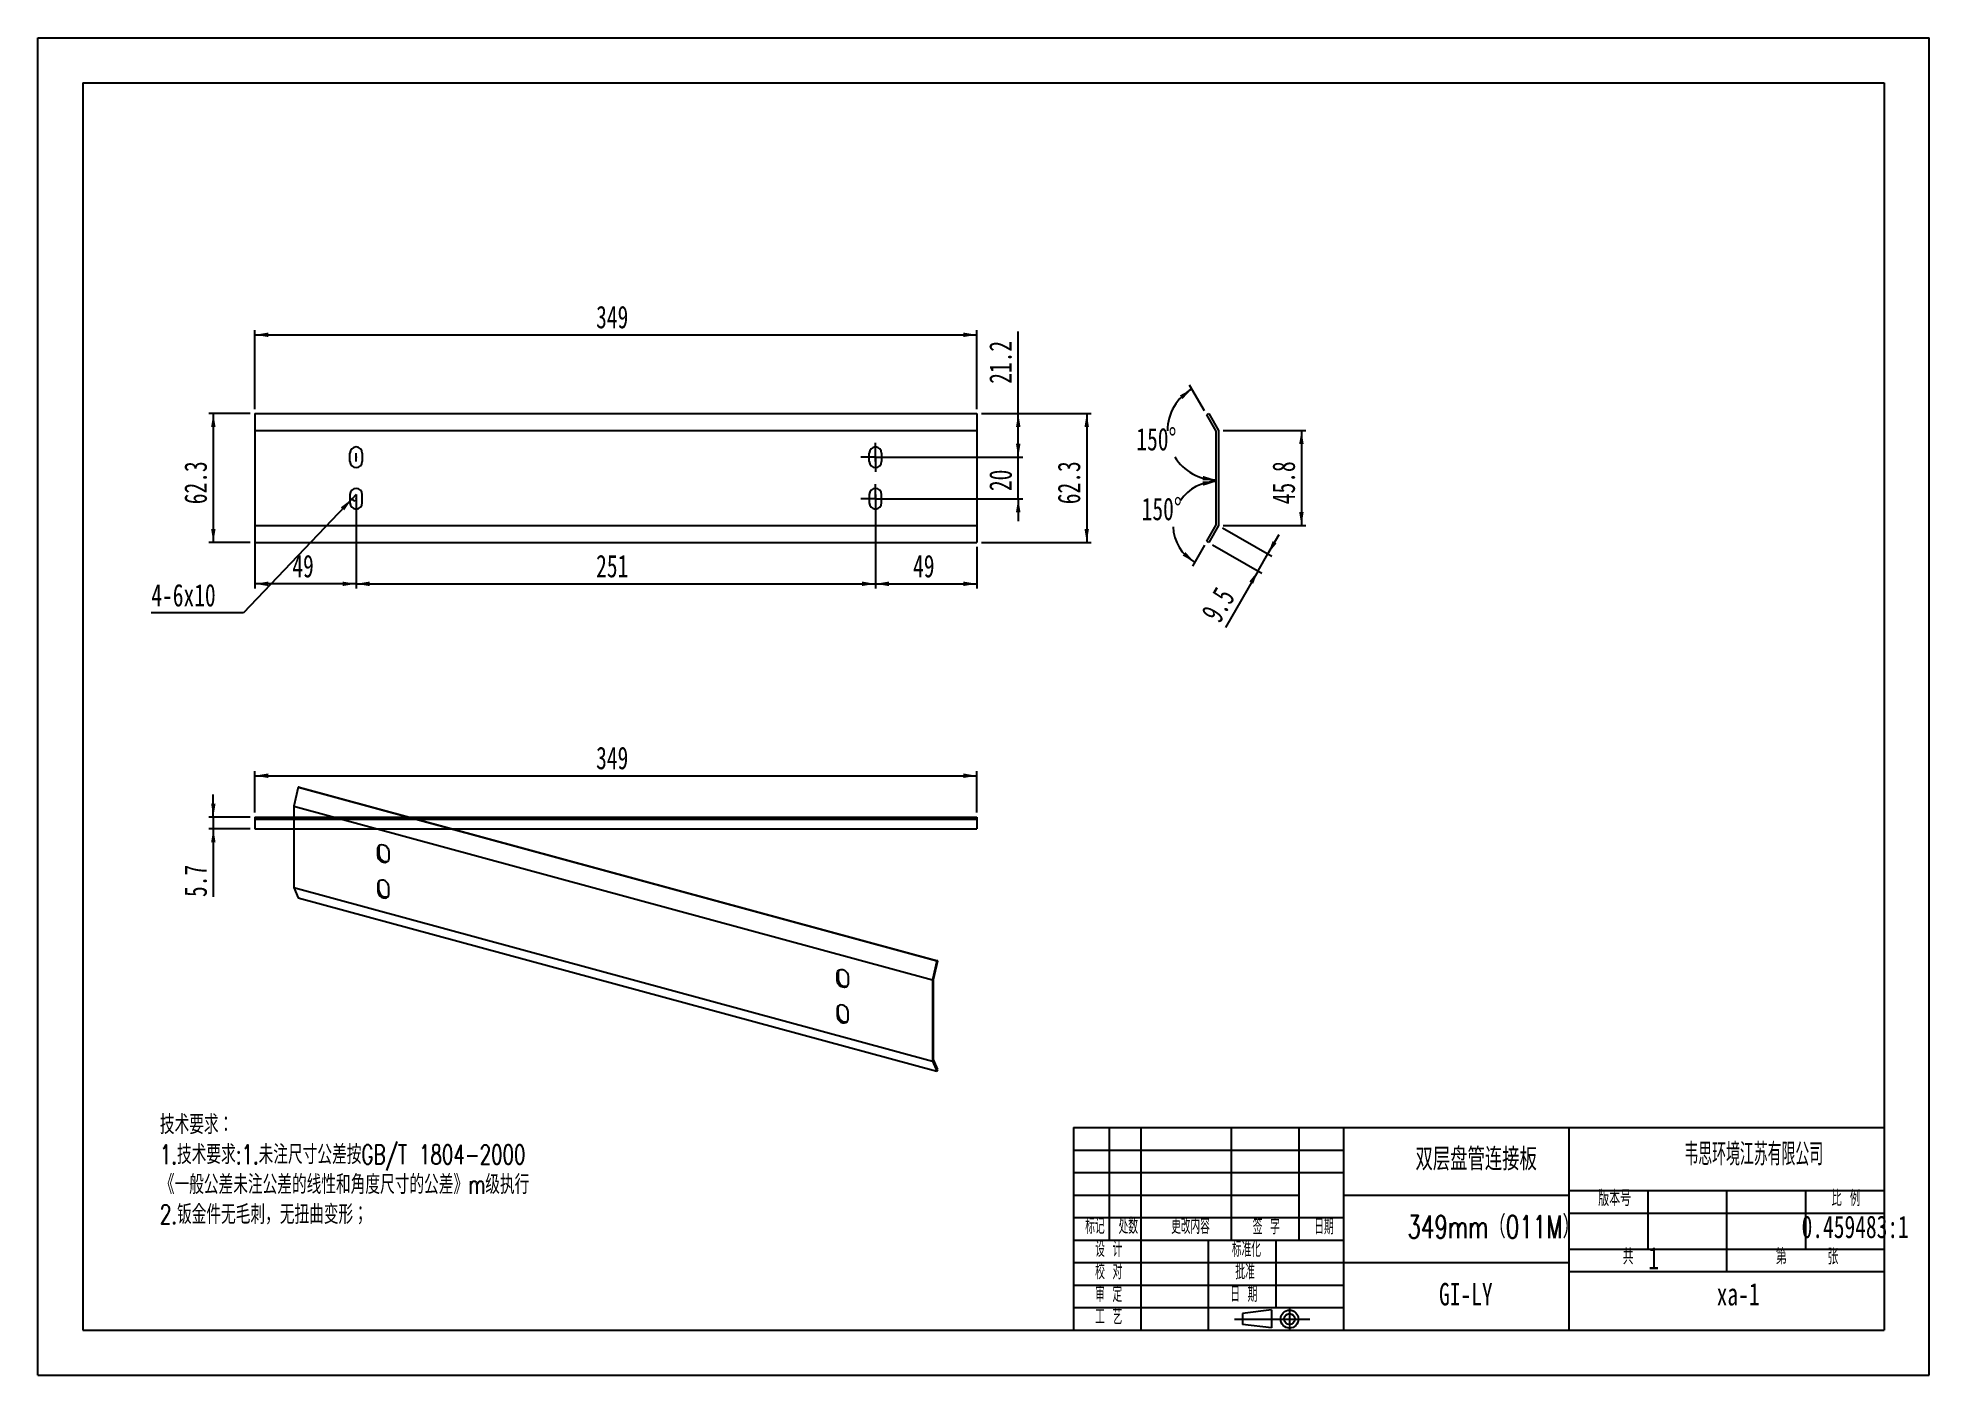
# Model space of a CAD drawing. Extents: x 0 to 914, y 0 to 646.
import ezdxf

# ---------------------------------------------------------------- set-up
doc = ezdxf.new("R2010")
doc.units = 0
doc.header["$LTSCALE"] = 2.176359
doc.header["$PDSIZE"] = -1
doc.layers.get('0').update_dxf_attribs({"linetype": 'CONTINUOUS'})
for name, color, linetype in [('DR202010726', 7, 'CONTINUOUS'), ('粗实线', 7, 'CONTINUOUS'), ('细实线', 7, 'CONTINUOUS'), ('轮廓线层', 7, 'CONTINUOUS')]:
    doc.layers.add(name, color=color, linetype=linetype)
doc.styles.add('SLDTEXTSTYLE0', font='TXT', dxfattribs={"width": 0.7, "bigfont": 'bigfont'})
doc.styles.add('SLDTEXTSTYLE1', font='TXT', dxfattribs={"width": 0.56, "bigfont": 'bigfont'})
doc.styles.add('SLDTEXTSTYLE2', font='TXT', dxfattribs={"width": 0.49, "bigfont": 'bigfont'})
doc.styles.add('SLDTEXTSTYLE3', font='TXT', dxfattribs={"width": 0.54, "bigfont": 'bigfont'})
doc.styles.add('SLDTEXTSTYLE4', font='TXT', dxfattribs={"width": 0.63, "bigfont": 'bigfont'})
doc.styles.add('SLDTEXTSTYLE5', font='TXT', dxfattribs={"width": 0.586667, "bigfont": 'bigfont'})
doc.styles.add('SLDTEXTSTYLE6', font='TXT', dxfattribs={"width": 0.7})
doc.dimstyles.new('SLDDIMSTYLE0', dxfattribs={"dimtxt": 10.881793, "dimasz": 6.529076, "dimexe": 0, "dimexo": 0.0625, "dimgap": 2.720448, "dimtad": 2, "dimdec": 1, "dimrnd": 1e-09, "dimzin": 12, "dimtxsty": 'SLDTEXTSTYLE6', "dimsah": 1, "dimcen": 0.09, "dimazin": 3, "dimtfac": 1, "dimtdec": 1, "dimtofl": 0, "dimtmove": 0, "dimatfit": 3, "dimtolj": 1, "dimtzin": 12})
doc.dimstyles.new('SLDDIMSTYLE1', dxfattribs={"dimtxt": 10.881793, "dimasz": 6.529076, "dimexe": 0, "dimexo": 0.0625, "dimgap": 2.720448, "dimtad": 2, "dimdec": 1, "dimrnd": 1e-09, "dimzin": 12, "dimtxsty": 'SLDTEXTSTYLE6', "dimsah": 1, "dimcen": 0.09, "dimazin": 3, "dimtfac": 1, "dimtdec": 1, "dimtmove": 0, "dimatfit": 3, "dimtolj": 1, "dimtzin": 12})
doc.dimstyles.new('SLDDIMSTYLE2', dxfattribs={"dimtxt": 10.881793, "dimasz": 6.529076, "dimexe": 0, "dimexo": 0.0625, "dimgap": 2.720448, "dimtad": 0, "dimtih": 1, "dimtoh": 1, "dimdec": 1, "dimrnd": 1e-09, "dimzin": 12, "dimtxsty": 'SLDTEXTSTYLE6', "dimsah": 1, "dimcen": 0, "dimazin": 3, "dimtfac": 1, "dimtdec": 1, "dimtofl": 0, "dimtmove": 0, "dimatfit": 3, "dimtolj": 1, "dimtzin": 12})
doc.dimstyles.new('SLDDIMSTYLE3', dxfattribs={"dimtxt": 10.881793, "dimasz": 6.529076, "dimexe": 0, "dimexo": 0.0625, "dimgap": 2.720448, "dimtad": 0, "dimtih": 1, "dimtoh": 1, "dimdec": 4, "dimlfac": 2.176359, "dimzin": 12, "dimtxsty": 'SLDTEXTSTYLE6', "dimsah": 1, "dimcen": 0.09, "dimazin": 3, "dimtfac": 1, "dimtofl": 0, "dimtmove": 0, "dimatfit": 3, "dimtolj": 1, "dimtzin": 12})

# ---------------------------------------------------------------- blocks, each defined once
blk = doc.blocks.new('块6')
at = {"color": 7, "linetype": 'CONTINUOUS'}
for p, q in [((277, 337.9), (259.5, 335.7)), ((259.5, 335.7), (259.5, 329.2)), ((277, 337.9), (277, 327)), ((277, 327), (259.5, 329.2))]:
    blk.add_line(p, q, dxfattribs=at)
at = {"layer": '轮廓线层', "color": 7}
for p, q in [((254.6, 332.4), (300.1, 332.4)), ((287.8, 338.8), (287.8, 326))]:
    blk.add_line(p, q, dxfattribs=at)
for radius in [5.44, 3.26]:
    blk.add_circle((287.8, 332.4), radius, dxfattribs=at)
blk = doc.blocks.new('SW_NOTE_0')
at = {"layer": '细实线', "color": 0, "attachment_point": 1, "style": 'SLDTEXTSTYLE0'}
for s, insert, char_height in [('技术要求：', (0, 11.88), 9.213), ('1.技术要求:1.未注尺寸公差按GB/T 1804-2000', (0, -2.58), 9.2133), ('《一般公差未注公差的线性和角度尺寸的公差》m级执行', (0, -17.04), 9.2133), ('2.钣金件无毛刺，无扭曲变形；', (0, -31.51), 9.2133)]:
    blk.add_mtext(s, dxfattribs=dict(at, insert=insert, char_height=char_height))
blk = doc.blocks.new('_D')
at = {"layer": '细实线'}
for p, q in [((153.82, 421.45), (153.82, 380.3)), ((104.82, 408.53), (104.82, 380.3)), ((153.82, 382.48), (104.82, 382.48))]:
    blk.add_line(p, q, dxfattribs=at)
for points in [[(104.82, 382.48), (111.35, 381.39), (111.35, 383.57)], [(153.82, 382.48), (147.29, 383.57), (147.29, 381.39)]]:
    blk.add_solid(points, dxfattribs=at)
at = {"layer": '细实线', "insert": (122.99, 396.51), "char_height": 10.882, "attachment_point": 1, "style": 'SLDTEXTSTYLE6'}
blk.add_mtext('49', dxfattribs=at)
blk = doc.blocks.new('_D_1')
at = {"layer": '细实线'}
for p, q in [((153.82, 421.45), (153.82, 380.3)), ((404.82, 421.45), (404.82, 380.3)), ((153.82, 382.48), (404.82, 382.48))]:
    blk.add_line(p, q, dxfattribs=at)
for points in [[(153.82, 382.48), (160.35, 381.39), (160.35, 383.57)], [(404.82, 382.48), (398.29, 383.57), (398.29, 381.39)]]:
    blk.add_solid(points, dxfattribs=at)
at = {"layer": '细实线', "insert": (269.82, 396.51), "char_height": 10.882, "attachment_point": 1, "style": 'SLDTEXTSTYLE6'}
blk.add_mtext('251', dxfattribs=at)
blk = doc.blocks.new('_D_2')
at = {"layer": '细实线'}
for p, q in [((404.82, 421.45), (404.82, 380.3)), ((453.82, 400.3), (453.82, 380.3)), ((404.82, 382.48), (453.82, 382.48))]:
    blk.add_line(p, q, dxfattribs=at)
for points in [[(404.82, 382.48), (411.35, 381.39), (411.35, 383.57)], [(453.82, 382.48), (447.29, 383.57), (447.29, 381.39)]]:
    blk.add_solid(points, dxfattribs=at)
at = {"layer": '细实线', "insert": (422.99, 396.51), "char_height": 10.882, "attachment_point": 1, "style": 'SLDTEXTSTYLE6'}
blk.add_mtext('49', dxfattribs=at)
blk = doc.blocks.new('_D_3')
at = {"layer": '细实线'}
for p, q in [((473.82, 443.63), (473.82, 454.51)), ((407, 443.63), (476, 443.63)), ((473.82, 423.63), (473.82, 443.63)), ((407, 423.63), (476, 423.63)), ((473.82, 423.63), (473.82, 412.75))]:
    blk.add_line(p, q, dxfattribs=at)
for points in [[(473.82, 443.63), (474.91, 450.16), (472.73, 450.16)], [(473.82, 423.63), (472.73, 417.1), (474.91, 417.1)]]:
    blk.add_solid(points, dxfattribs=at)
at = {"layer": '细实线', "insert": (459.79, 427.3), "char_height": 10.882, "attachment_point": 1, "rotation": 90, "style": 'SLDTEXTSTYLE6'}
blk.add_mtext('20', dxfattribs=at)
blk = doc.blocks.new('_D_4')
at = {"layer": '细实线'}
for p, q in [((473.82, 464.78), (473.82, 504.49)), ((456, 464.78), (476, 464.78)), ((473.82, 443.63), (473.82, 464.78)), ((407, 443.63), (476, 443.63))]:
    blk.add_line(p, q, dxfattribs=at)
for points in [[(473.82, 464.78), (472.73, 458.25), (474.91, 458.25)], [(473.82, 443.63), (474.91, 450.16), (472.73, 450.16)]]:
    blk.add_solid(points, dxfattribs=at)
at = {"layer": '细实线', "insert": (459.79, 479.16), "char_height": 10.882, "attachment_point": 1, "rotation": 90, "style": 'SLDTEXTSTYLE6'}
blk.add_mtext('21.2', dxfattribs=at)
blk = doc.blocks.new('_D_5')
at = {"layer": '细实线'}
for p, q in [((104.82, 466.95), (104.82, 505.02)), ((104.82, 502.84), (453.82, 502.84)), ((453.82, 466.95), (453.82, 505.02))]:
    blk.add_line(p, q, dxfattribs=at)
for points in [[(104.82, 502.84), (111.35, 501.76), (111.35, 503.93)], [(453.82, 502.84), (447.29, 503.93), (447.29, 501.76)]]:
    blk.add_solid(points, dxfattribs=at)
at = {"layer": '细实线', "insert": (269.82, 516.87), "char_height": 10.882, "attachment_point": 1, "style": 'SLDTEXTSTYLE6'}
blk.add_mtext('349', dxfattribs=at)
blk = doc.blocks.new('_D_6')
at = {"layer": '细实线'}
for p, q in [((102.64, 464.78), (82.64, 464.78)), ((84.82, 464.78), (84.82, 402.48)), ((102.64, 402.48), (82.64, 402.48))]:
    blk.add_line(p, q, dxfattribs=at)
for points in [[(84.82, 464.78), (83.73, 458.25), (85.91, 458.25)], [(84.82, 402.48), (85.91, 409.01), (83.73, 409.01)]]:
    blk.add_solid(points, dxfattribs=at)
at = {"layer": '细实线', "insert": (70.79, 420.96), "char_height": 10.882, "attachment_point": 1, "rotation": 90, "style": 'SLDTEXTSTYLE6'}
blk.add_mtext('62.3', dxfattribs=at)
blk = doc.blocks.new('_D_7')
at = {"layer": '细实线'}
for p, q in [((151.75, 423.45), (99.37, 368.42)), ((153.82, 425.63), (151.75, 423.45)), ((99.37, 368.42), (54.85, 368.42))]:
    blk.add_line(p, q, dxfattribs=at)
blk.add_arc((153.82, 425.63), 3, 215.95912, 262.37629, dxfattribs=at)
blk.add_solid([(151.75, 423.45), (146.46, 419.48), (148.04, 417.97)], dxfattribs=at)
at = {"layer": '细实线', "insert": (54.85, 382.45), "char_height": 10.882, "attachment_point": 1, "style": 'SLDTEXTSTYLE6'}
blk.add_mtext('4-6x10', dxfattribs=at)
blk = doc.blocks.new('_D_8')
at = {"layer": '细实线'}
for p, q in [((456, 464.78), (509.1, 464.78)), ((506.92, 464.78), (506.92, 402.48)), ((456, 402.48), (509.1, 402.48))]:
    blk.add_line(p, q, dxfattribs=at)
for points in [[(506.92, 464.78), (505.83, 458.25), (508.01, 458.25)], [(506.92, 402.48), (508.01, 409.01), (505.83, 409.01)]]:
    blk.add_solid(points, dxfattribs=at)
at = {"layer": '细实线', "insert": (492.89, 420.96), "char_height": 10.882, "attachment_point": 1, "rotation": 90, "style": 'SLDTEXTSTYLE6'}
blk.add_mtext('62.3', dxfattribs=at)
blk = doc.blocks.new('SW_CENTERMARKSYMBOL_0')
at = {"layer": '细实线', "color": 0}
for p, q in [((-4, 0), (-7, 0)), ((0, 0), (-4, 0)), ((0, 4), (0, 7)), ((0, 0), (0, 4)), ((0, 0), (0, -4)), ((0, 0), (4, 0)), ((4, 0), (7, 0)), ((0, -4), (0, -7))]:
    blk.add_line(p, q, dxfattribs=at)
blk = doc.blocks.new('SW_CENTERMARKSYMBOL_1')
at = {"layer": '细实线', "color": 0}
for p, q in [((-4, 0), (-7, 0)), ((0, 0), (-4, 0)), ((0, 4), (0, 7)), ((0, 0), (0, 4)), ((0, 0), (0, -4)), ((0, 0), (4, 0)), ((4, 0), (7, 0)), ((0, -4), (0, -7))]:
    blk.add_line(p, q, dxfattribs=at)
blk = doc.blocks.new('_D_9')
at = {"layer": '细实线'}
for p, q in [((104.82, 271.91), (104.82, 291.91)), ((104.82, 289.73), (453.82, 289.73)), ((453.82, 271.91), (453.82, 291.91))]:
    blk.add_line(p, q, dxfattribs=at)
for points in [[(104.82, 289.73), (111.35, 288.64), (111.35, 290.82)], [(453.82, 289.73), (447.29, 290.82), (447.29, 288.64)]]:
    blk.add_solid(points, dxfattribs=at)
at = {"layer": '细实线', "insert": (269.82, 303.76), "char_height": 10.882, "attachment_point": 1, "style": 'SLDTEXTSTYLE6'}
blk.add_mtext('349', dxfattribs=at)
blk = doc.blocks.new('_D_10')
at = {"layer": '细实线'}
for p, q in [((84.82, 269.73), (84.82, 280.61)), ((102.64, 269.73), (82.64, 269.73)), ((84.82, 269.73), (84.82, 264.03)), ((102.64, 264.03), (82.64, 264.03)), ((84.82, 264.03), (84.82, 231.12))]:
    blk.add_line(p, q, dxfattribs=at)
for points in [[(84.82, 269.73), (85.91, 276.26), (83.73, 276.26)], [(84.82, 264.03), (83.73, 257.5), (85.91, 257.5)]]:
    blk.add_solid(points, dxfattribs=at)
at = {"layer": '细实线', "insert": (70.79, 231.12), "char_height": 10.882, "attachment_point": 1, "rotation": 90, "style": 'SLDTEXTSTYLE6'}
blk.add_mtext('5.7', dxfattribs=at)
blk = doc.blocks.new('_D_11')
at = {"layer": '细实线'}
blk.add_line((563.83, 466.11), (556.64, 478.56), dxfattribs=at)
for start, end in [(120, 179.44363), (211.82647, 270)]:
    blk.add_arc((569.52, 456.26), 23.58, start, end, dxfattribs=at)
for points in [[(557.73, 476.68), (551.9, 473.54), (553.23, 471.82)], [(569.52, 432.67), (563.19, 434.63), (562.9, 432.47)]]:
    blk.add_solid(points, dxfattribs=at)
at = {"layer": '细实线', "insert": (530.91, 457.85), "char_height": 10.882, "attachment_point": 1, "style": 'SLDTEXTSTYLE6'}
blk.add_mtext('150°', dxfattribs=at)
blk = doc.blocks.new('_D_12')
at = {"layer": '细实线'}
blk.add_line((563.83, 401.14), (557.97, 391), dxfattribs=at)
for start, end in [(90, 145.84027), (182.51402, 240)]:
    blk.add_arc((569.52, 411), 20.92, start, end, dxfattribs=at)
for points in [[(569.52, 431.92), (562.9, 432.01), (563.23, 429.86)], [(559.06, 392.88), (554.64, 397.81), (553.28, 396.11)]]:
    blk.add_solid(points, dxfattribs=at)
at = {"layer": '细实线', "insert": (533.48, 424.11), "char_height": 10.882, "attachment_point": 1, "style": 'SLDTEXTSTYLE6'}
blk.add_mtext('150°', dxfattribs=at)
blk = doc.blocks.new('_D_13')
at = {"layer": '细实线'}
for p, q in [((572.5, 409.62), (596.34, 395.85)), ((594.46, 396.94), (599.9, 406.36)), ((567.75, 401.39), (591.59, 387.62)), ((589.71, 388.71), (594.46, 396.94)), ((589.71, 388.71), (573.92, 361.36))]:
    blk.add_line(p, q, dxfattribs=at)
for points in [[(594.46, 396.94), (598.67, 402.05), (596.78, 403.14)], [(589.71, 388.71), (585.5, 383.6), (587.39, 382.51)]]:
    blk.add_solid(points, dxfattribs=at)
at = {"layer": '细实线', "insert": (561.77, 368.37), "char_height": 10.882, "attachment_point": 1, "rotation": 60, "style": 'SLDTEXTSTYLE6'}
blk.add_mtext('9.5', dxfattribs=at)
blk = doc.blocks.new('_D_14')
at = {"layer": '细实线'}
for p, q in [((572.79, 456.55), (612.87, 456.55)), ((610.69, 456.55), (610.69, 410.71)), ((572.79, 410.71), (612.87, 410.71))]:
    blk.add_line(p, q, dxfattribs=at)
for points in [[(610.69, 456.55), (609.6, 450.02), (611.78, 450.02)], [(610.69, 410.71), (611.78, 417.23), (609.6, 417.23)]]:
    blk.add_solid(points, dxfattribs=at)
at = {"layer": '细实线', "insert": (596.67, 420.96), "char_height": 10.882, "attachment_point": 1, "rotation": 90, "style": 'SLDTEXTSTYLE6'}
blk.add_mtext('45.8', dxfattribs=at)

msp = doc.modelspace()

# ---------------------------------------------------------------- linework, layer by layer
at = {"color": 7, "linetype": 'CONTINUOUS'}
for p, q in [((104.819552, 464.777841), (453.819552, 464.777841)), ((104.819552, 464.777841), (104.819552, 456.550599)), ((453.819552, 464.777841), (453.819552, 456.550599)), ((564.914926, 464.227841), (565.867554, 464.777841)), ((569.517554, 456.255855), (564.914926, 464.227841)), ((565.867554, 464.777841), (570.617554, 456.550599)), ((104.819552, 456.550599), (104.819552, 410.705082)), ((104.819552, 456.550599), (453.819552, 456.550599)), ((453.819552, 456.550599), (453.819552, 410.705082)), ((569.517554, 410.999826), (569.517554, 456.255855)), ((570.617554, 456.550599), (570.617554, 410.705082)), ((150.819552, 441.627841), (150.819552, 445.627841)), ((156.819552, 445.627841), (156.819552, 441.627841)), ((401.819552, 441.627841), (401.819552, 445.627841)), ((407.819552, 445.627841), (407.819552, 441.627841)), ((150.819552, 425.627841), (150.819552, 421.627841)), ((156.819552, 421.627841), (156.819552, 425.627841)), ((401.819552, 425.627841), (401.819552, 421.627841)), ((407.819552, 421.627841), (407.819552, 425.627841)), ((104.819552, 410.705082), (453.819552, 410.705082)), ((104.819552, 410.705082), (104.819552, 402.477841)), ((104.819552, 402.477841), (453.819552, 402.477841)), ((453.819552, 410.705082), (453.819552, 402.477841)), ((564.914926, 403.027841), (569.517554, 410.999826)), ((565.867554, 402.477841), (564.914926, 403.027841)), ((570.617554, 410.705082), (565.867554, 402.477841)), ((125.874698, 284.161586), (123.657895, 274.945796)), ((125.874698, 284.161586), (434.536622, 200.273889)), ((126.319285, 284.124075), (125.874698, 284.161586)), ((126.319285, 284.124075), (434.981209, 200.236378)), ((123.657895, 274.945796), (432.319819, 191.058099)), ((123.657895, 274.945796), (123.657895, 235.648518)), ((104.819552, 269.732805), (104.819552, 268.780177)), ((104.819552, 269.732805), (453.819552, 269.732805)), ((104.819552, 268.780177), (453.819552, 268.780177)), ((104.819552, 268.780177), (104.819552, 264.030177)), ((453.819552, 269.732805), (453.819552, 268.780177)), ((453.819552, 268.780177), (453.819552, 264.030177)), ((104.819552, 264.030177), (453.819552, 264.030177)), ((164.854493, 255.027394), (164.341128, 254.526334)), ((164.341128, 251.097664), (164.341128, 254.526334)), ((164.854493, 251.598724), (164.341128, 251.097664)), ((164.854493, 255.027394), (164.854493, 251.598724)), ((169.647637, 253.084138), (169.647637, 249.655469)), ((164.854493, 237.884048), (164.341128, 237.382988)), ((164.854493, 234.455378), (164.854493, 237.884048)), ((123.657895, 235.648518), (432.319819, 151.760821)), ((123.657895, 235.648518), (125.874698, 230.760064)), ((125.874698, 230.760064), (434.536622, 146.872366)), ((164.341128, 237.382988), (164.341128, 233.954318)), ((164.854493, 234.455378), (164.341128, 233.954318)), ((169.647637, 232.512123), (169.647637, 235.940792)), ((386.843442, 194.695554), (386.330077, 194.194494)), ((386.330077, 190.765825), (386.330077, 194.194494)), ((386.843442, 194.695554), (386.843442, 191.266885)), ((391.636585, 192.752299), (391.636585, 189.32363)), ((434.536622, 200.273889), (432.319819, 191.058099)), ((432.833184, 191.306514), (434.981209, 200.236378)), ((434.981209, 200.236378), (434.536622, 200.273889)), ((386.843442, 191.266885), (386.330077, 190.765825)), ((432.319819, 191.058099), (432.319819, 151.760821)), ((432.833184, 152.514526), (432.833184, 191.306514)), ((386.843442, 177.552208), (386.330077, 177.051148)), ((386.330077, 177.051148), (386.330077, 173.622479)), ((386.843442, 174.123539), (386.330077, 173.622479)), ((386.843442, 174.123539), (386.843442, 177.552208)), ((391.636585, 172.180284), (391.636585, 175.608953)), ((432.319819, 151.760821), (434.536622, 146.872366)), ((434.981209, 147.777739), (432.833184, 152.514526)), ((434.536622, 146.872366), (434.981209, 147.777739))]:
    msp.add_line(p, q, dxfattribs=at)
at = {"color": 7, "linetype": 'CONTINUOUS', "flags": 128}
for points in [[(164.341128, 254.526334), (164.470988, 255.285678), (164.847855, 255.900107), (165.434839, 256.309475), (166.174482, 256.473711), (166.994383, 256.376738), (167.814283, 256.028048), (168.553926, 255.461774), (169.14091, 254.733347), (169.517777, 253.914069), (169.647637, 253.084138)], [(165.181854, 256.175792), (164.984353, 255.786738), (164.854493, 255.027394)], [(169.647637, 249.655469), (169.517777, 248.896124), (169.14091, 248.281696), (168.553926, 247.872327), (167.814283, 247.708092), (166.994383, 247.805065), (166.174482, 248.153755), (165.434839, 248.720029), (164.847855, 249.448456), (164.470988, 250.267734), (164.341128, 251.097664)], [(169.647637, 235.940792), (169.517777, 236.770723), (169.14091, 237.590001), (168.553926, 238.318428), (167.814283, 238.884702), (166.994383, 239.233392), (166.174482, 239.330365), (165.434839, 239.166129), (164.847855, 238.756761), (164.470988, 238.142332), (164.341128, 237.382988)], [(164.854493, 237.884048), (164.984353, 238.643392), (165.181854, 239.032446)], [(164.341128, 233.954318), (164.470988, 233.124388), (164.847855, 232.30511), (165.434839, 231.576683), (166.174482, 231.010409), (166.994383, 230.661719), (167.814283, 230.564746), (168.553926, 230.728981), (169.14091, 231.13835), (169.517777, 231.752778), (169.647637, 232.512123)], [(386.330077, 194.194494), (386.459936, 194.953839), (386.836803, 195.568268), (387.423787, 195.977636), (388.16343, 196.141872), (388.983331, 196.044898), (389.803232, 195.696209), (390.542875, 195.129935), (391.129859, 194.401507), (391.506726, 193.58223), (391.636585, 192.752299)], [(387.170803, 195.843953), (386.973301, 195.454899), (386.843442, 194.695554)], [(391.636585, 189.32363), (391.506726, 188.564285), (391.129859, 187.949856), (390.542875, 187.540488), (389.803232, 187.376252), (388.983331, 187.473225), (388.16343, 187.821915), (387.423787, 188.388189), (386.836803, 189.116617), (386.459936, 189.935894), (386.330077, 190.765825)], [(391.636585, 175.608953), (391.506726, 176.438884), (391.129859, 177.258161), (390.542875, 177.986589), (389.803232, 178.552863), (388.983331, 178.901552), (388.16343, 178.998526), (387.423787, 178.83429), (386.836803, 178.424922), (386.459936, 177.810493), (386.330077, 177.051148)], [(386.843442, 177.552208), (386.973301, 178.311553), (387.170803, 178.700607)], [(386.330077, 173.622479), (386.459936, 172.792548), (386.836803, 171.973271), (387.423787, 171.244843), (388.16343, 170.678569), (388.983331, 170.329879), (389.803232, 170.232906), (390.542875, 170.397142), (391.129859, 170.80651), (391.506726, 171.420939), (391.636585, 172.180284)]]:
    msp.add_lwpolyline(points, dxfattribs=at)
at = {"color": 7, "linetype": 'CONTINUOUS'}
for centre, radius, start, end in [((153.819552, 445.627841), 3, 0, 180), ((404.819552, 445.627841), 3, 0, 180), ((153.819552, 441.627841), 3, 180, 360), ((404.819552, 441.627841), 3, 180, 360), ((153.819552, 425.627841), 3, 0, 180), ((153.819552, 421.627841), 3, 180, 0), ((404.819552, 425.627841), 3, 0, 180), ((404.819552, 421.627841), 3, 180, 0), ((168.125071, 251.551797), 3.270914, 179.177964831, 291.432450787), ((168.125071, 234.408451), 3.270914, 179.177964831, 291.43245078), ((390.114019, 191.219958), 3.270914, 179.177964831, 291.432450781), ((390.114019, 174.076612), 3.270914, 179.177964831, 291.432450781)]:
    msp.add_arc(centre, radius, start, end, dxfattribs=at)
at = {"layer": 'DR202010726'}
for p, q in [((153.819552, 441.627841), (153.819552, 445.627841)), ((404.819552, 441.627841), (404.819552, 445.627841)), ((153.819552, 425.627841), (153.819552, 421.627841)), ((404.819552, 425.627841), (404.819552, 421.627841))]:
    msp.add_line(p, q, dxfattribs=at)
for p in [(153.819552, 443.627841), (404.819552, 443.627841), (153.819552, 423.627841), (404.819552, 423.627841)]:
    msp.add_point(p, dxfattribs=at)
at = {"layer": '粗实线'}
for p, q in [((21.763587, 624.614936), (892.307051, 624.614936)), ((21.763587, 624.614936), (21.763587, 21.763587)), ((892.307051, 624.614936), (892.307051, 21.763587)), ((631.144012, 87.054346), (739.961945, 87.054346)), ((631.144012, 54.408967), (739.961945, 54.408967)), ((21.763587, 21.763587), (892.307051, 21.763587))]:
    msp.add_line(p, q, dxfattribs=at)
at = {"layer": '粗实线', "color": 7}
for p, q in [((500.562492, 119.699726), (892.307051, 119.699726)), ((500.562492, 119.699726), (500.562492, 21.763587)), ((517.973361, 65.29076), (517.973361, 119.699726)), ((533.207872, 21.763587), (533.207872, 119.699726)), ((576.735045, 119.699726), (576.735045, 65.29076)), ((609.380425, 119.699726), (609.380425, 65.29076)), ((631.144012, 21.763587), (631.144012, 119.699726)), ((739.961945, 119.699726), (739.961945, 21.763587)), ((892.307051, 119.699726), (892.307051, 21.763587)), ((739.961945, 89.230705), (892.307051, 89.230705)), ((778.048222, 89.230705), (778.048222, 60.938043)), ((816.134498, 89.230705), (816.134498, 60.938043)), ((854.220775, 89.230705), (854.220775, 60.938043)), ((739.961945, 78.348912), (892.307051, 78.348912)), ((500.562492, 65.29076), (631.144012, 65.29076)), ((565.853252, 21.763587), (565.853252, 65.29076)), ((598.498632, 32.64538), (598.498632, 65.29076)), ((739.961945, 60.938043), (892.307051, 60.938043)), ((816.134498, 60.938043), (816.134498, 50.056249)), ((739.961945, 50.056249), (892.307051, 50.056249)), ((500.562492, 21.763587), (631.144012, 21.763587)), ((631.144012, 21.763587), (892.307051, 21.763587))]:
    msp.add_line(p, q, dxfattribs=at)
at = {"layer": '细实线'}
for p, q in [((0, 0), (0, 646.378523)), ((0, 646.378523), (914.070638, 646.378523)), ((914.070638, 0), (914.070638, 646.378523)), ((500.562492, 87.054346), (609.380425, 87.054346)), ((500.562492, 54.408967), (598.498632, 54.408967)), ((598.498632, 54.408967), (631.144012, 54.408967)), ((0, 0), (914.070638, 0))]:
    msp.add_line(p, q, dxfattribs=at)
at = {"layer": '细实线', "color": 7}
for p, q in [((500.562492, 108.817933), (631.144012, 108.817933)), ((500.562492, 97.93614), (631.144012, 97.93614)), ((500.562492, 87.054346), (609.380425, 87.054346)), ((500.562492, 76.172553), (631.144012, 76.172553)), ((500.562492, 54.408967), (598.498632, 54.408967)), ((500.562492, 43.527173), (631.144012, 43.527173)), ((500.562492, 32.64538), (631.144012, 32.64538))]:
    msp.add_line(p, q, dxfattribs=at)

# ---------------------------------------------------------------- block references
at = {"layer": '细实线'}
for name, p in [('SW_CENTERMARKSYMBOL_1', (404.819552, 443.627841)), ('SW_CENTERMARKSYMBOL_0', (404.819552, 423.627841)), ('SW_NOTE_0', (58.984457, 113.837301))]:
    msp.add_blockref(name, p, dxfattribs=at)
at = {"layer": '细实线', "xscale": 0.7999999999999999, "yscale": 0.7999999999999999, "zscale": 0.7999999999999999}
msp.add_blockref('块6', (374.685802, -238.794196), dxfattribs=at)

# ---------------------------------------------------------------- texts
at = {"layer": '细实线', "color": 7}
for s, insert, char_height, attachment_point, style in [('双层盘管连接板', (695.136779, 109.862875), 10.8817933, 2, 'SLDTEXTSTYLE0'), ('韦思环境江苏有限公司', (829.310153, 112.248209), 10.8817933, 2, 'SLDTEXTSTYLE1'), ('349mm（011M）', (703.573949, 77.146796), 10.88179331, 2, 'SLDTEXTSTYLE0'), ('0.459483:1', (878.326972, 77.146796), 10.8817933, 2, 'SLDTEXTSTYLE6'), ('1', (778.29069, 61.978508), 10.881793, 1, 'SLDTEXTSTYLE6'), ('1', (778.29069, 61.978508), 10.881793, 1, 'SLDTEXTSTYLE6'), ('GI-LY', (690.137953, 44.584087), 10.8817933, 2, 'SLDTEXTSTYLE6'), ('xa-1', (821.738235, 44.584087), 10.8817933, 2, 'SLDTEXTSTYLE6')]:
    msp.add_mtext(s, dxfattribs=dict(at, insert=insert, char_height=char_height, attachment_point=attachment_point, style=style))
at = {"layer": '细实线', "attachment_point": 2}
for s, insert, char_height, style in [('版本号', (762.077118, 89.348803), 7.6172553, 'SLDTEXTSTYLE4'), ('比 例', (873.817207, 89.348803), 7.6172553, 'SLDTEXTSTYLE5'), ('标记', (510.893502, 75.892924), 7.6172553, 'SLDTEXTSTYLE1'), ('处数', (527.000079, 75.892924), 7.6172553, 'SLDTEXTSTYLE1'), ('更改内容', (557.067593, 75.892924), 7.6172553, 'SLDTEXTSTYLE2'), ('签 字', (593.718955, 75.657777), 7.6172553, 'SLDTEXTSTYLE3'), ('日期', (621.55292, 75.657777), 7.6172553, 'SLDTEXTSTYLE1'), ('设 计', (517.546402, 64.775984), 7.6172553, 'SLDTEXTSTYLE3'), ('标准化', (584.111995, 64.775984), 7.6172553, 'SLDTEXTSTYLE1'), ('共', (768.604683, 61.122795), 7.617255, 'SLDTEXTSTYLE4'), ('第', (842.65724, 61.122795), 7.617255, 'SLDTEXTSTYLE4'), ('张', (867.577512, 61.122795), 7.617255, 'SLDTEXTSTYLE4'), ('张', (867.577512, 61.122795), 7.617255, 'SLDTEXTSTYLE4'), ('校 对', (517.546402, 53.946451), 7.6172553, 'SLDTEXTSTYLE3'), ('批准', (583.466644, 53.946451), 7.6172553, 'SLDTEXTSTYLE1'), ('审 定', (517.546402, 43.012397), 7.6172553, 'SLDTEXTSTYLE3'), ('日 期', (582.837162, 43.012397), 7.6172553, 'SLDTEXTSTYLE3'), ('工 艺', (517.546402, 32.130604), 7.6172553, 'SLDTEXTSTYLE3')]:
    msp.add_mtext(s, dxfattribs=dict(at, insert=insert, char_height=char_height, style=style))

# ---------------------------------------------------------------- dimensions: what is measured, and where the dimension line sits
at = {"layer": '细实线'}
for base, p1, p2, picture, middle in [((453.819552, 502.844115), (104.819552, 464.777841), (453.819552, 464.777841), '_D_5', (279.319552, 502.844115)), ((104.819552, 382.477841), (153.819552, 423.627841), (104.819552, 410.705082), '_D', (129.319552, 382.477841)), ((404.819552, 382.477841), (153.819552, 423.627841), (404.819552, 423.627841), '_D_1', (279.319552, 382.477841)), ((453.819552, 382.477841), (404.819552, 423.627841), (453.819552, 402.477841), '_D_2', (429.319552, 382.477841)), ((453.819552, 289.732805), (104.819552, 269.732805), (453.819552, 269.732805), '_D_9', (279.319552, 289.732805))]:
    dim = msp.add_linear_dim(base=base, p1=p1, p2=p2, dimstyle='SLDDIMSTYLE0', dxfattribs=at)
    dim.commit()
    dim.dimension.update_dxf_attribs({"geometry": picture, "text_midpoint": middle, "dimtype": 160})
for base, p1, p2, angle, dimstyle, picture, middle in [((473.8195519144, 464.7778405281), (404.8195519144, 443.6278405281), (453.8195519144, 464.7778405281), 90, 'SLDDIMSTYLE0', '_D_4', (473.8195519144, 491.8264518897)), ((84.819552, 402.477841), (104.819552, 464.777841), (104.819552, 402.477841), 90, 'SLDDIMSTYLE0', '_D_6', (84.819552, 433.627841)), ((506.921629, 402.477841), (453.819552, 464.777841), (453.819552, 402.477841), 90, 'SLDDIMSTYLE0', '_D_8', (506.921629, 433.627841)), ((473.819552, 443.627841), (404.819552, 423.627841), (404.819552, 443.627841), 90, 'SLDDIMSTYLE1', '_D_3', (473.819552, 433.627841)), ((610.693012, 410.705082), (570.617554, 456.550599), (570.617554, 410.705082), 90, 'SLDDIMSTYLE0', '_D_14', (610.693012, 433.627841)), ((594.45962, 396.939859), (565.867554, 402.477841), (570.617554, 410.705082), 60, 'SLDDIMSTYLE1', '_D_13', (578.665521, 369.583678)), ((84.819552, 264.030177), (104.819552, 269.732805), (104.819552, 264.030177), 90, 'SLDDIMSTYLE1', '_D_10', (84.819552, 240.618718))]:
    dim = msp.add_linear_dim(base=base, p1=p1, p2=p2, angle=angle, dimstyle=dimstyle, dxfattribs=at)
    dim.commit()
    dim.dimension.update_dxf_attribs({"geometry": picture, "text_midpoint": middle, "dimtype": 160})
for base, line1, line2, picture, middle in [((549.15198, 468.146136), ((569.517554, 456.255855), (564.914926, 464.227841)), ((569.517554, 410.999826), (569.517554, 456.255855)), '_D_11', (546.738586, 450.152249)), ((559.721236, 429.48614), ((569.517554, 410.999826), (569.517554, 456.255855)), ((564.914926, 403.027841), (569.517554, 410.999826)), '_D_12', (549.308879, 416.414724))]:
    dim = msp.add_angular_dim_2l(base=base, line1=line1, line2=line2, dimstyle='SLDDIMSTYLE3', dxfattribs=at)
    dim.commit()
    dim.dimension.update_dxf_attribs({"geometry": picture, "text_midpoint": middle, "dimtype": 162})
dim = msp.add_radius_dim(center=(153.819552, 425.627841), mpoint=(151.751344, 423.454705), text='4-6x10', dimstyle='SLDDIMSTYLE2', override={"dimpost": '<>'}, dxfattribs=at)
dim.commit()
dim.dimension.update_dxf_attribs({"geometry": '_D_7', "text_midpoint": (73.846636, 374.752146), "dimtype": 164})

doc.saveas('drawing.dxf')
